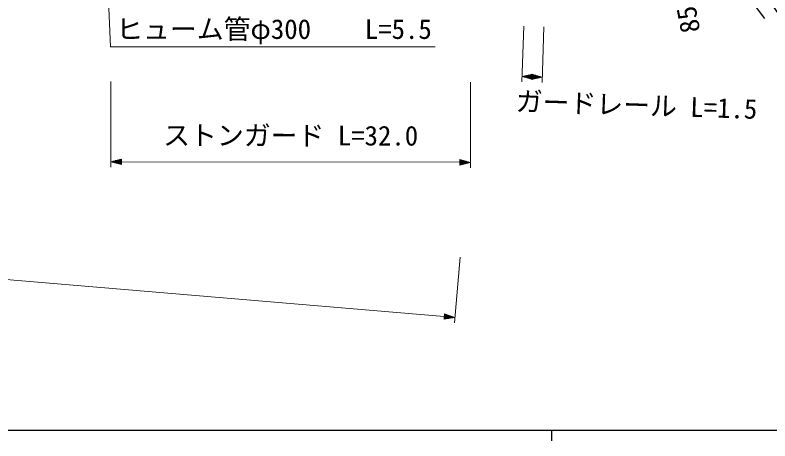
# Model space of a CAD drawing. Units: millimetres, scale not verified. Extents: x 40000 to 680000, y 20000 to 380000.
# Drawn here: x 218074 to 288320, y 204000 to 243622 of the extents above; entities that cross this region are included whole.
import ezdxf
from ezdxf.enums import TextEntityAlignment as Align

# ---------------------------------------------------------------- set-up
doc = ezdxf.new("R2010")
doc.units = ezdxf.units.MM
doc.header["$LTSCALE"] = 1000
for name, color, linetype, lineweight in [('M-BGD', 7, 'Continuous', 25), ('M-STR-HTXT', 7, 'Continuous', 13), ('M-TTL-BAND', 7, 'Continuous', 25)]:
    doc.layers.add(name, color=color, linetype=linetype, lineweight=lineweight)
doc.styles.add('ＭＳ ゴシック', font='')
doc.styles.get('ＭＳ ゴシック').set_extended_font_data('MS Gothic')

msp = doc.modelspace()

# ---------------------------------------------------------------- linework, layer by layer
at = {"layer": 'M-BGD'}
for points, knots in [([(277662, 274920), (277603, 273525), (277589, 273168), (277554, 272044), (277515, 270773), (277467, 270061), (277479, 268789), (277487, 267994), (277511, 267549), (277564, 266757), (277612, 266028), (277642, 265619), (277733, 264894), (277870, 263799), (277952, 263185), (278156, 262100), (278301, 261335), (278383, 260906), (278580, 260153), (278788, 259353), (278910, 258905), (279172, 258121), (279385, 257486), (279510, 257131), (279765, 256512), (280126, 255637), (280369, 255163), (280781, 254311), (281367, 253099), (281733, 252438), (282390, 251263), (284223, 247979), (285124, 246958), (287808, 243304)], [0, 0, 0, 0, 1, 1, 1, 2, 2, 2, 3, 3, 3, 4, 4, 4, 5, 5, 5, 6, 6, 6, 7, 7, 7, 8, 8, 8, 9, 9, 9, 10, 10, 10, 11, 11, 11, 11]), ([(278993, 274657), (278857, 272352), (278825, 271746), (278760, 269879), (278683, 267668), (278561, 266426), (278664, 264217), (278692, 263618), (278747, 263285), (278834, 262693), (278907, 262192), (278968, 261914), (279088, 261423), (279226, 260853), (279318, 260537), (279511, 259983), (279828, 259073), (280044, 258575), (280442, 257697), (280821, 256862), (281038, 256396), (281458, 255581), (282192, 254159), (282673, 253400), (283490, 252025), (285680, 248343), (286623, 247197), (289671, 242965)], [0, 0, 0, 0, 1, 1, 1, 2, 2, 2, 3, 3, 3, 4, 4, 4, 5, 5, 5, 6, 6, 6, 7, 7, 7, 8, 8, 8, 9, 9, 9, 9])]:
    msp.add_open_spline(points, degree=3, knots=knots, dxfattribs=at)
at = {"layer": 'M-STR-HTXT'}
for p, q in [((265410, 242596), (265237, 237415)), ((267287, 242534), (267114, 237352)), ((266139, 238135), (266123, 237635)), ((267131, 237852), (266139, 238135)), ((226995, 237434), (226980, 229483)), ((265254, 237914), (266261, 238131)), ((265254, 237914), (266245, 237631)), ((265254, 237914), (266253, 237881)), ((266251, 237831), (265452, 237858)), ((266255, 237931), (265455, 237958)), ((265650, 237801), (266250, 237781)), ((265657, 238001), (266256, 237981)), ((266248, 237731), (265848, 237744)), ((266258, 238031), (265858, 238044)), ((266047, 237688), (266246, 237681)), ((266060, 238088), (266260, 238081)), ((267131, 237852), (266123, 237635)), ((266324, 237679), (266125, 237685)), ((266126, 237735), (266526, 237722)), ((266727, 237765), (266128, 237785)), ((266129, 237835), (266929, 237809)), ((267131, 237852), (266131, 237885)), ((266133, 237935), (266932, 237908)), ((266734, 237965), (266134, 237985)), ((266136, 238035), (266536, 238022)), ((266338, 238078), (266138, 238085)), ((266245, 237631), (266261, 238131)), ((260467, 237371), (260453, 229420)), ((226981, 229983), (227981, 230231)), ((226981, 229983), (227980, 229731)), ((226981, 229983), (227981, 229981)), ((227981, 230031), (227181, 230033)), ((227981, 229931), (227181, 229933)), ((227381, 230082), (227981, 230081)), ((227381, 229882), (227981, 229881)), ((227981, 230131), (227581, 230132)), ((227981, 229831), (227581, 229832)), ((227781, 230181), (227981, 230181)), ((227781, 229781), (227981, 229781)), ((227980, 229731), (227981, 230231)), ((227981, 229981), (259453, 229922)), ((259454, 230172), (259453, 229672)), ((260453, 229920), (259453, 229922)), ((260453, 229920), (259453, 229672)), ((259453, 229872), (260253, 229871)), ((260053, 229821), (259453, 229822)), ((259453, 229772), (259853, 229771)), ((259653, 229722), (259453, 229722)), ((260453, 229920), (259454, 230172)), ((259654, 230122), (259454, 230122)), ((259454, 230072), (259854, 230071)), ((260054, 230021), (259454, 230022)), ((259454, 229972), (260254, 229971)), ((129873, 226405), (258016, 215562)), ((259489, 221111), (258970, 214979)), ((258037, 215811), (257995, 215313)), ((258622, 215611), (258024, 215661)), ((258029, 215711), (258427, 215678)), ((258232, 215744), (258033, 215761)), ((259012, 215477), (258037, 215811)), ((259012, 215477), (257995, 215313)), ((258198, 215346), (257999, 215362)), ((258003, 215412), (258402, 215379)), ((258605, 215412), (258008, 215462)), ((258012, 215512), (258809, 215445)), ((259012, 215477), (258016, 215562)), ((258020, 215612), (258817, 215544))]:
    msp.add_line(p, q, dxfattribs=at)
msp.add_lwpolyline([(224965, 286983), (226967, 240654), (257167, 240654)], dxfattribs=at)
at = {"layer": 'M-TTL-BAND'}
for p, q in [((40000, 205000), (579000, 205000)), ((268000, 205000), (268000, 204000))]:
    msp.add_line(p, q, dxfattribs=at)

# ---------------------------------------------------------------- texts
at = {"layer": 'M-BGD', "style": 'ＭＳ ゴシック'}
msp.add_text('85', height=1833, rotation=101.31, dxfattribs=at).set_placement((282392, 242265), align=Align.BOTTOM_LEFT)
at = {"layer": 'M-STR-HTXT', "style": 'ＭＳ ゴシック'}
msp.add_text('ヒューム管φ300\u3000\u3000L=5.5', height=1833, dxfattribs=at).set_placement((242167, 240854), align=Align.BOTTOM_CENTER)
for s, rotation, p in [('ガードレール L=1.5', 358.091, (275861, 233783)), ('ストンガード L=32.0', 359.893, (243719, 230952))]:
    msp.add_text(s, height=1833, rotation=rotation, dxfattribs=at).set_placement(p, align=Align.BOTTOM_CENTER)

doc.saveas('drawing.dxf')
